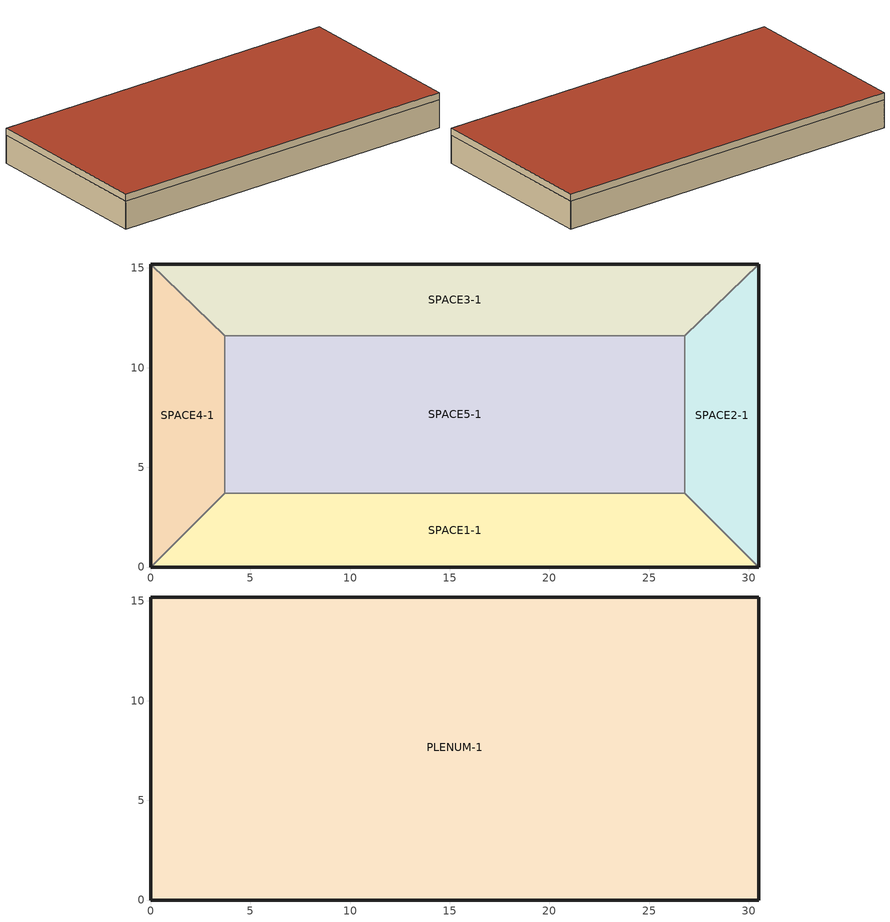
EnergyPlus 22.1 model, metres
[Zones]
SPACE1-1
 floor ground (FLOOR-SLAB-1): 26.8,3.7 30.5,0 0,0 3.7,3.7 z0
 wall outside (WALL-1): 0,0 30.5,0 z0:2.4
 wall to SPACE2-1 (INT-WALL-1): 30.5,0 26.8,3.7 z0:2.4
 wall to SPACE4-1 (INT-WALL-1): 3.7,3.7 0,0 z0:2.4
 wall to SPACE5-1 (INT-WALL-1): 26.8,3.7 3.7,3.7 z0:2.4
SPACE2-1
 floor ground (FLOOR-SLAB-1): 26.8,11.6 30.5,15.2 30.5,0 26.8,3.7 z0
 wall outside (WALL-1): 30.5,0 30.5,15.2 z0:2.4
 wall to SPACE3-1 (INT-WALL-1): 30.5,15.2 26.8,11.6 z0:2.4
 wall to SPACE5-1 (INT-WALL-1): 26.8,11.6 26.8,3.7 z0:2.4
SPACE3-1
 floor ground (FLOOR-SLAB-1): 26.8,11.6 3.7,11.6 0,15.2 30.5,15.2 z0
 wall outside (WALL-1): 30.5,15.2 0,15.2 z0:2.4
 wall to SPACE4-1 (INT-WALL-1): 0,15.2 3.7,11.6 z0:2.4
 wall to SPACE5-1 (INT-WALL-1): 3.7,11.6 26.8,11.6 z0:2.4
SPACE4-1
 floor ground (FLOOR-SLAB-1): 3.7,3.7 0,0 0,15.2 3.7,11.6 z0
 wall outside (WALL-1): 0,15.2 0,0 z0:2.4
 wall to SPACE5-1 (INT-WALL-1): 3.7,3.7 3.7,11.6 z0:2.4
SPACE5-1
 floor ground (FLOOR-SLAB-1): 26.8,11.6 26.8,3.7 3.7,3.7 3.7,11.6 z0
PLENUM-1
 floor to SPACE1-1 (CLNG-1): 26.8,3.7 30.5,0 0,0 3.7,3.7 z2.4
 floor to SPACE2-1 (CLNG-1): 26.8,11.6 30.5,15.2 30.5,0 26.8,3.7 z2.4
 floor to SPACE3-1 (CLNG-1): 26.8,11.6 3.7,11.6 0,15.2 30.5,15.2 z2.4
 floor to SPACE4-1 (CLNG-1): 3.7,3.7 0,0 0,15.2 3.7,11.6 z2.4
 floor to SPACE5-1 (CLNG-1): 26.8,11.6 26.8,3.7 3.7,3.7 3.7,11.6 z2.4
 wall outside (WALL-1): 0,0 30.5,0 30.5,15.2 0,15.2 0,0 z2.4:3
 roof outside (ROOF-1): 0,15.2 0,0 30.5,0 30.5,15.2 z3
[Building]
Building: North Axis=30; Terrain=City; Loads Convergence Tolerance Value=0.04; Temperature Convergence Tolerance Value=0.4; Solar Distribution=FullExterior; Maximum Number of Warmup Days=25; Minimum Number of Warmup Days=6
[Site:Location]
CHICAGO_IL_USA TMY2-94846: Latitude=41.78; Longitude=-87.75; Time Zone=-6; Elevation=190
[SizingPeriod:DesignDay] Day of Month=21; Humidity Condition Type=Wetbulb; Barometric Pressure=99063; Rain Indicator=No; Snow Indicator=No; Daylight Saving Time Indicator=No; Solar Model Indicator=ASHRAEClearSky
Name | Month | Day Type | Maximum DryBulb Temperature | Daily DryBulb Temperature Range | Wetbulb or DewPoint at Maximum DryBulb | Wind Speed | Wind Direction | Sky Clearness
CHICAGO_IL_USA Annual Heating 99% Design Conditions DB | 1 | WinterDesignDay | -17.3 | 0 | -17.3 | 4.9 | 270 | 0
CHICAGO_IL_USA Annual Cooling 1% Design Conditions DB/MCWB | 7 | SummerDesignDay | 31.5 | 10.7 | 23 | 5.3 | 230 | 1
[Site:GroundTemperature:BuildingSurface]
20.03, 20.03, 20.13, 20.3, 20.43, 20.52, 20.62, 20.77, 20.78, 20.55, 20.44, 20.2
[Material] Thermal Absorptance=0.9
Name | Roughness | Thickness | Conductivity | Density | Specific Heat | Solar Absorptance | Visible Absorptance
RG01 | Rough | 0.0127 | 1.442 | 881 | 1674 | 0.65 | 0.65
BR01 | VeryRough | 0.0095 | 0.162 | 1121 | 1464 | 0.7 | 0.7
IN46 | VeryRough | 0.0762 | 0.023 | 24 | 1590 | 0.5 | 0.5
WD01 | MediumSmooth | 0.0191 | 0.115 | 513 | 1381 | 0.78 | 0.78
PW03 | MediumSmooth | 0.0127 | 0.115 | 545 | 1213 | 0.78 | 0.78
IN02 | Rough | 0.0901 | 0.043 | 10 | 837 | 0.75 | 0.75
GP01 | MediumSmooth | 0.0127 | 0.16 | 801 | 837 | 0.75 | 0.75
GP02 | MediumSmooth | 0.0159 | 0.16 | 801 | 837 | 0.75 | 0.75
CC03 | MediumRough | 0.1016 | 1.31 | 2243 | 837 | 0.65 | 0.65
[Material:NoMass]
MAT-CLNG-1: Roughness=Rough; Thermal Resistance=0.652259; Thermal Absorptance=0.65; Solar Absorptance=0.65; Visible Absorptance=0.65
[Material:AirGap]
AL21: Thermal Resistance=0.157
[Construction]
ROOF-1: RG01, BR01, IN46, WD01
WALL-1: WD01, PW03, IN02, GP01
CLNG-1: MAT-CLNG-1
FLOOR-SLAB-1: CC03
INT-WALL-1: GP02, AL21, GP02
[Zone] Type=1; Multiplier=1
Name | Ceiling Height | Volume
PLENUM-1 | 0.6096 | 283.2
SPACE1-1; SPACE3-1 | 2.4384 | 239.247
SPACE2-1; SPACE4-1 | 2.4384 | 103.311
SPACE5-1 | 2.4384 | 447.683
[People] Number of People Schedule=OCCUPY-1; Number of People Calculation Method=people; Fraction Radiant=0.3; Activity Level Schedule=ActSchd
Name | Zone or ZoneList or Space or SpaceList | Number of People
SPACE1-1 People 1 | SPACE1-1 | 11
SPACE2-1 People 1 | SPACE2-1 | 5
SPACE3-1 People 1 | SPACE3-1 | 11
SPACE4-1 People 1 | SPACE4-1 | 5
SPACE5-1 People 1 | SPACE5-1 | 20
[ExternalInterface:FunctionalMockupUnitImport]
FMU File=obFMU.fmu; FMU Timeout=0; FMU LoggingOn=0
[ExternalInterface:FunctionalMockupUnitImport:From:Variable] OutputVariable Index Key=Environment; OutputVariable=Site Outdoor Air Drybulb Temperature; FMU File=obFMU.fmu; FMU Variable=OutdoorAir_Drybulb_Temperature
Name | FMU Instance
 | SPACE5-1
 | SPACE1-1
 | SPACE2-1
 | SPACE3-1
 | SPACE4-1
[ExternalInterface:FunctionalMockupUnitImport:To:Schedule] FMU File=obFMU.fmu; FMU Variable=Zone_occ_SCH; Initial Value=0
Name | FMU Instance
Zone_occ_SCH_Core_ZN | SPACE5-1
Zone_occ_SCH_Perimeter_ZN_1 | SPACE1-1
Zone_occ_SCH_Perimeter_ZN_2 | SPACE2-1
Zone_occ_SCH_Perimeter_ZN_3 | SPACE3-1
Zone_occ_SCH_Perimeter_ZN_4 | SPACE4-1
[Schedule:Compact]
OCCUPY-1: Through: 12/31, For: WeekDays SummerDesignDay CustomDay1 CustomDay2, Until: 8:00, 0, Until: 11:00, 1, Until: 12:00, 0.8, Until: 13:00, 0.4, Until: 14:00, 0.8, Until: 18:00, 1, Until: 19:00, 0.5, Until: 24:00, 0, For: Weekends WinterDesignDay Holiday, Until: 24:00, 0
ActSchd: Through: 12/31, For: AllDays, Until: 24:00, 117.24
